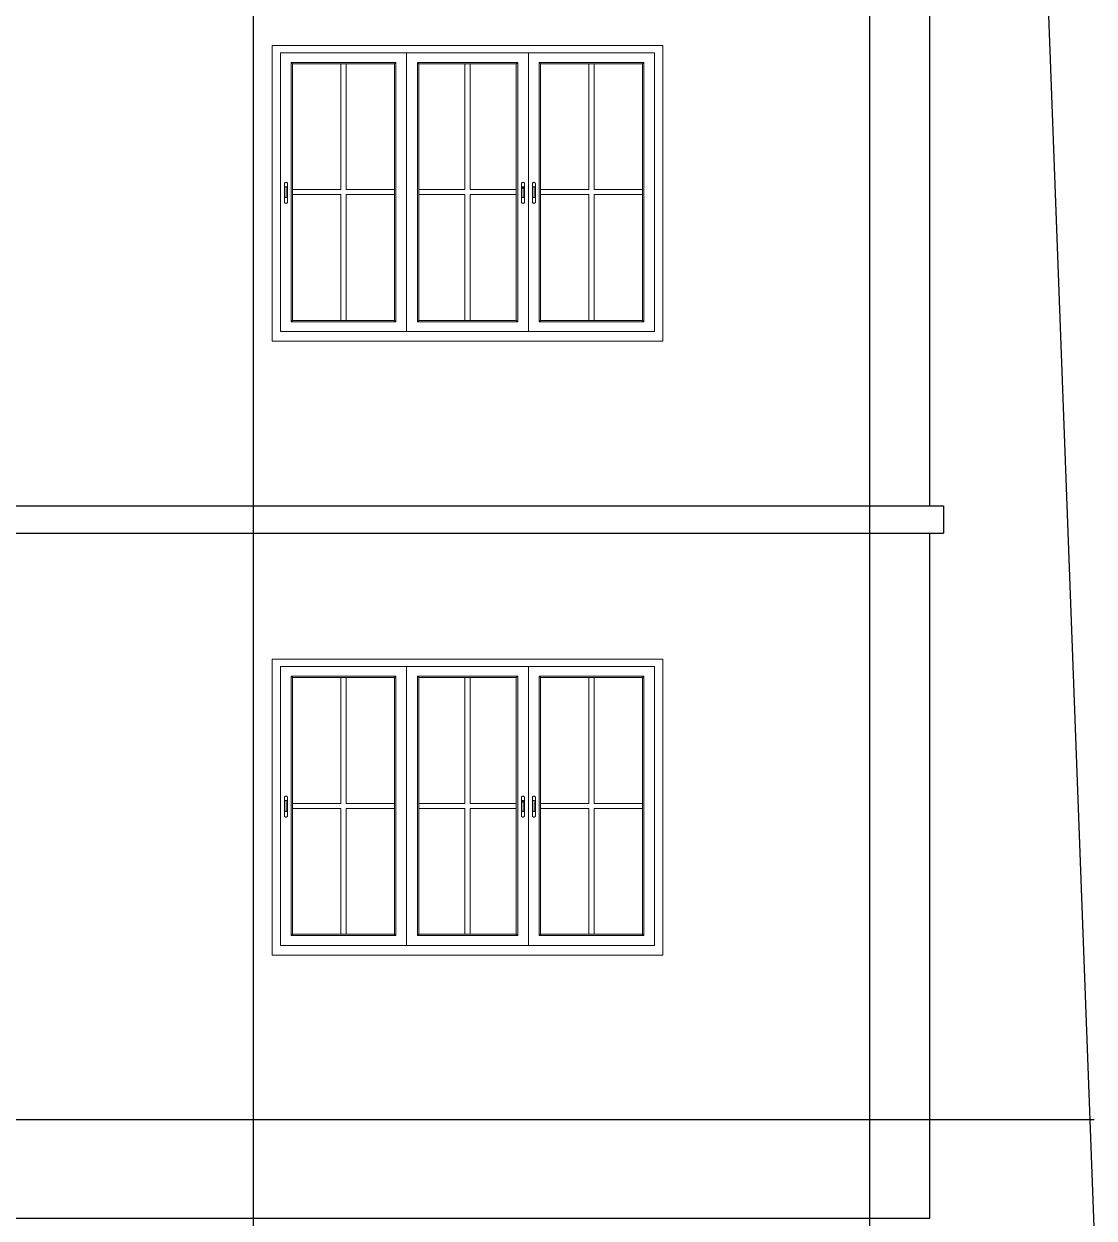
# Model space of a CAD drawing. Header units: inches. Extents: x -5000150 to -4996975, y -3262045 to -3259800.
# Drawn here: x -4998733.5 to -4998538.3, y -3261155.9 to -3260938 of the extents above; entities that cross this region are included whole.
import ezdxf

# ---------------------------------------------------------------- set-up
doc = ezdxf.new("R2010")
doc.units = ezdxf.units.IN
doc.header["$LTSCALE"] = 2
doc.header["$MEASUREMENT"] = 0
doc.layers.get('0').update_dxf_attribs({"linetype": 'CONTINUOUS'})
doc.layers.add('window', color=4, linetype='CONTINUOUS', lineweight=13)

msp = doc.modelspace()

# ---------------------------------------------------------------- linework, layer by layer
at = {"ltscale": 0.5}
for p, q in [((-4998568.28, -3261025.91), (-4998568.28, -3260918.91)), ((-4998900, -3261025.91), (-4998565.77, -3261025.91)), ((-4998565.77, -3261025.91), (-4998565.77, -3261030.91)), ((-4998900, -3261030.91), (-4998565.77, -3261030.91)), ((-4998568.28, -3261137.91), (-4998568.28, -3261030.91)), ((-4998912.31, -3261137.91), (-4998568.28, -3261137.91)), ((-4998568.28, -3261137.91), (-4998538.28, -3261137.91)), ((-4998568.28, -3261155.91), (-4998568.28, -3261137.91)), ((-4998912.31, -3261155.91), (-4998568.28, -3261155.91))]:
    msp.add_line(p, q, dxfattribs=at)
for p, direction in [((-4998691.63, -3260237.3), (0, 1)), ((-4998572.7, -3260237.3), (0.0373328, -0.9993029)), ((-4998579.19, -3260063.62), (0, 1))]:
    msp.add_xline(p, direction, dxfattribs=at)
at = {"layer": 'window'}
for p, q in [((-4998688.21, -3260995.91), (-4998688.21, -3260941.91)), ((-4998616.98, -3260941.91), (-4998688.21, -3260941.91)), ((-4998686.71, -3260994.14), (-4998686.71, -3260943.25)), ((-4998618.48, -3260943.25), (-4998686.71, -3260943.25)), ((-4998663.71, -3260943.25), (-4998663.71, -3260994.14)), ((-4998641.48, -3260943.25), (-4998641.48, -3260994.14)), ((-4998618.48, -3260943.25), (-4998618.48, -3260994.14)), ((-4998616.98, -3260995.91), (-4998616.98, -3260941.91)), ((-4998684.74, -3260992.34), (-4998684.74, -3260945.05)), ((-4998684.74, -3260945.05), (-4998665.67, -3260945.05)), ((-4998684.5, -3260945.27), (-4998684.74, -3260945.05)), ((-4998684.5, -3260992.11), (-4998684.5, -3260945.27)), ((-4998665.92, -3260945.27), (-4998684.5, -3260945.27)), ((-4998675.7, -3260945.27), (-4998675.7, -3260968.24)), ((-4998674.71, -3260945.27), (-4998674.71, -3260968.24)), ((-4998665.92, -3260945.27), (-4998665.67, -3260945.05)), ((-4998665.92, -3260945.27), (-4998665.92, -3260992.11)), ((-4998665.67, -3260945.05), (-4998665.67, -3260992.34)), ((-4998643.44, -3260945.05), (-4998661.74, -3260945.05)), ((-4998661.74, -3260945.05), (-4998661.74, -3260992.34)), ((-4998661.5, -3260945.27), (-4998661.74, -3260945.05)), ((-4998661.5, -3260945.27), (-4998661.5, -3260992.11)), ((-4998661.5, -3260945.27), (-4998643.69, -3260945.27)), ((-4998653.08, -3260945.27), (-4998653.08, -3260968.24)), ((-4998652.1, -3260945.27), (-4998652.1, -3260968.24)), ((-4998643.69, -3260945.27), (-4998643.44, -3260945.05)), ((-4998643.69, -3260992.11), (-4998643.69, -3260945.27)), ((-4998643.44, -3260992.34), (-4998643.44, -3260945.05)), ((-4998639.51, -3260992.34), (-4998639.51, -3260945.05)), ((-4998639.51, -3260945.05), (-4998620.44, -3260945.05)), ((-4998639.27, -3260945.27), (-4998639.51, -3260945.05)), ((-4998639.27, -3260992.11), (-4998639.27, -3260945.27)), ((-4998620.69, -3260945.27), (-4998639.27, -3260945.27)), ((-4998630.47, -3260945.27), (-4998630.47, -3260968.24)), ((-4998629.49, -3260945.27), (-4998629.49, -3260968.24)), ((-4998620.69, -3260945.27), (-4998620.44, -3260945.05)), ((-4998620.69, -3260945.27), (-4998620.69, -3260992.11)), ((-4998620.44, -3260945.05), (-4998620.44, -3260992.34)), ((-4998685.98, -3260967.09), (-4998685.97, -3260967.06)), ((-4998685.98, -3260967.12), (-4998685.97, -3260967.06)), ((-4998685.98, -3260967.12), (-4998685.98, -3260967.09)), ((-4998685.98, -3260970.52), (-4998685.98, -3260967.12)), ((-4998685.97, -3260967.06), (-4998685.95, -3260967.02)), ((-4998685.95, -3260967.02), (-4998685.93, -3260966.99)), ((-4998685.9, -3260966.97), (-4998685.93, -3260966.99)), ((-4998685.87, -3260966.95), (-4998685.9, -3260966.97)), ((-4998685.88, -3260967.8), (-4998685.89, -3260967.82)), ((-4998685.89, -3260967.82), (-4998685.89, -3260967.84)), ((-4998685.89, -3260967.84), (-4998685.89, -3260969.55)), ((-4998685.87, -3260967.78), (-4998685.88, -3260967.8)), ((-4998685.87, -3260966.95), (-4998685.83, -3260966.93)), ((-4998685.86, -3260967.76), (-4998685.87, -3260967.78)), ((-4998685.84, -3260967.74), (-4998685.86, -3260967.76)), ((-4998685.82, -3260967.72), (-4998685.84, -3260967.74)), ((-4998685.79, -3260966.91), (-4998685.83, -3260966.93)), ((-4998685.79, -3260967.71), (-4998685.82, -3260967.72)), ((-4998685.75, -3260966.91), (-4998685.79, -3260966.91)), ((-4998685.77, -3260967.7), (-4998685.79, -3260967.71)), ((-4998685.74, -3260967.7), (-4998685.77, -3260967.7)), ((-4998685.71, -3260966.9), (-4998685.75, -3260966.91)), ((-4998685.71, -3260967.69), (-4998685.74, -3260967.7)), ((-4998685.67, -3260966.91), (-4998685.71, -3260966.9)), ((-4998685.68, -3260967.7), (-4998685.71, -3260967.69)), ((-4998685.65, -3260967.7), (-4998685.68, -3260967.7)), ((-4998685.67, -3260966.91), (-4998685.63, -3260966.91)), ((-4998685.63, -3260967.71), (-4998685.65, -3260967.7)), ((-4998685.63, -3260966.91), (-4998685.59, -3260966.93)), ((-4998685.6, -3260967.72), (-4998685.63, -3260967.71)), ((-4998685.58, -3260967.74), (-4998685.6, -3260967.72)), ((-4998685.59, -3260966.93), (-4998685.55, -3260966.95)), ((-4998685.56, -3260967.76), (-4998685.58, -3260967.74)), ((-4998685.55, -3260967.78), (-4998685.56, -3260967.76)), ((-4998685.55, -3260966.95), (-4998685.52, -3260966.97)), ((-4998685.54, -3260967.8), (-4998685.55, -3260967.78)), ((-4998685.53, -3260967.82), (-4998685.54, -3260967.8)), ((-4998685.53, -3260967.84), (-4998685.53, -3260967.82)), ((-4998685.53, -3260969.55), (-4998685.53, -3260967.84)), ((-4998685.52, -3260966.97), (-4998685.49, -3260966.99)), ((-4998685.47, -3260967.02), (-4998685.49, -3260966.99)), ((-4998685.45, -3260967.06), (-4998685.47, -3260967.02)), ((-4998685.44, -3260967.09), (-4998685.45, -3260967.06)), ((-4998685.44, -3260967.09), (-4998685.44, -3260967.12)), ((-4998685.44, -3260967.12), (-4998685.44, -3260970.52)), ((-4998642.73, -3260967.06), (-4998642.74, -3260967.09)), ((-4998642.74, -3260967.09), (-4998642.74, -3260967.12)), ((-4998642.74, -3260967.12), (-4998642.74, -3260970.52)), ((-4998642.72, -3260967.02), (-4998642.73, -3260967.06)), ((-4998642.69, -3260966.99), (-4998642.72, -3260967.02)), ((-4998642.67, -3260966.97), (-4998642.69, -3260966.99)), ((-4998642.63, -3260966.95), (-4998642.67, -3260966.97)), ((-4998642.66, -3260967.84), (-4998642.65, -3260967.82)), ((-4998642.66, -3260968.09), (-4998642.66, -3260967.84)), ((-4998642.65, -3260967.8), (-4998642.64, -3260967.78)), ((-4998642.65, -3260967.82), (-4998642.65, -3260967.8)), ((-4998642.64, -3260967.78), (-4998642.62, -3260967.76)), ((-4998642.6, -3260966.93), (-4998642.63, -3260966.95)), ((-4998642.62, -3260967.76), (-4998642.6, -3260967.74)), ((-4998642.56, -3260966.91), (-4998642.6, -3260966.93)), ((-4998642.6, -3260967.74), (-4998642.58, -3260967.72)), ((-4998642.58, -3260967.72), (-4998642.56, -3260967.71)), ((-4998642.52, -3260966.91), (-4998642.56, -3260966.91)), ((-4998642.56, -3260967.71), (-4998642.53, -3260967.7)), ((-4998642.56, -3260967.96), (-4998642.53, -3260967.95)), ((-4998642.53, -3260967.7), (-4998642.5, -3260967.7)), ((-4998642.53, -3260967.95), (-4998642.5, -3260967.94)), ((-4998642.47, -3260966.9), (-4998642.52, -3260966.91)), ((-4998642.5, -3260967.7), (-4998642.47, -3260967.69)), ((-4998642.5, -3260967.94), (-4998642.47, -3260967.94)), ((-4998642.43, -3260966.91), (-4998642.47, -3260966.9)), ((-4998642.47, -3260967.69), (-4998642.45, -3260967.7)), ((-4998642.47, -3260967.94), (-4998642.45, -3260967.94)), ((-4998642.45, -3260967.7), (-4998642.42, -3260967.7)), ((-4998642.45, -3260967.94), (-4998642.42, -3260967.95)), ((-4998642.39, -3260966.91), (-4998642.43, -3260966.91)), ((-4998642.42, -3260967.7), (-4998642.39, -3260967.71)), ((-4998642.42, -3260967.95), (-4998642.39, -3260967.96)), ((-4998642.35, -3260966.93), (-4998642.39, -3260966.91)), ((-4998642.39, -3260967.71), (-4998642.37, -3260967.72)), ((-4998642.37, -3260967.72), (-4998642.35, -3260967.74)), ((-4998642.32, -3260966.95), (-4998642.35, -3260966.93)), ((-4998642.35, -3260967.74), (-4998642.33, -3260967.76)), ((-4998642.33, -3260967.76), (-4998642.31, -3260967.78)), ((-4998642.28, -3260966.97), (-4998642.32, -3260966.95)), ((-4998642.31, -3260967.78), (-4998642.3, -3260967.8)), ((-4998642.3, -3260967.8), (-4998642.3, -3260967.82)), ((-4998642.3, -3260967.82), (-4998642.29, -3260967.84)), ((-4998642.29, -3260969.55), (-4998642.29, -3260967.84)), ((-4998642.26, -3260966.99), (-4998642.28, -3260966.97)), ((-4998642.23, -3260967.02), (-4998642.26, -3260966.99)), ((-4998642.22, -3260967.06), (-4998642.23, -3260967.02)), ((-4998642.21, -3260967.09), (-4998642.22, -3260967.06)), ((-4998642.2, -3260967.12), (-4998642.22, -3260967.06)), ((-4998642.2, -3260967.12), (-4998642.21, -3260967.09)), ((-4998642.2, -3260970.52), (-4998642.2, -3260967.12)), ((-4998640.75, -3260967.09), (-4998640.74, -3260967.06)), ((-4998640.75, -3260967.12), (-4998640.74, -3260967.06)), ((-4998640.75, -3260967.12), (-4998640.75, -3260967.09)), ((-4998640.75, -3260970.52), (-4998640.75, -3260967.12)), ((-4998640.74, -3260967.06), (-4998640.72, -3260967.02)), ((-4998640.72, -3260967.02), (-4998640.7, -3260966.99)), ((-4998640.67, -3260966.97), (-4998640.7, -3260966.99)), ((-4998640.64, -3260966.95), (-4998640.67, -3260966.97)), ((-4998640.65, -3260967.78), (-4998640.66, -3260967.8)), ((-4998640.66, -3260967.8), (-4998640.66, -3260967.82)), ((-4998640.66, -3260967.82), (-4998640.66, -3260967.84)), ((-4998640.66, -3260967.84), (-4998640.66, -3260969.55)), ((-4998640.63, -3260967.76), (-4998640.65, -3260967.78)), ((-4998640.64, -3260966.95), (-4998640.61, -3260966.93)), ((-4998640.61, -3260967.74), (-4998640.63, -3260967.76)), ((-4998640.57, -3260966.91), (-4998640.61, -3260966.93)), ((-4998640.59, -3260967.72), (-4998640.61, -3260967.74)), ((-4998640.57, -3260967.71), (-4998640.59, -3260967.72)), ((-4998640.53, -3260966.91), (-4998640.57, -3260966.91)), ((-4998640.54, -3260967.7), (-4998640.57, -3260967.71)), ((-4998640.51, -3260967.7), (-4998640.54, -3260967.7)), ((-4998640.48, -3260966.9), (-4998640.53, -3260966.91)), ((-4998640.48, -3260967.69), (-4998640.51, -3260967.7)), ((-4998640.44, -3260966.91), (-4998640.48, -3260966.9)), ((-4998640.45, -3260967.7), (-4998640.48, -3260967.69)), ((-4998640.43, -3260967.7), (-4998640.45, -3260967.7)), ((-4998640.44, -3260966.91), (-4998640.4, -3260966.91)), ((-4998640.4, -3260967.71), (-4998640.43, -3260967.7)), ((-4998640.4, -3260966.91), (-4998640.36, -3260966.93)), ((-4998640.38, -3260967.72), (-4998640.4, -3260967.71)), ((-4998640.36, -3260967.74), (-4998640.38, -3260967.72)), ((-4998640.36, -3260966.93), (-4998640.32, -3260966.95)), ((-4998640.34, -3260967.76), (-4998640.36, -3260967.74)), ((-4998640.32, -3260967.78), (-4998640.34, -3260967.76)), ((-4998640.32, -3260966.95), (-4998640.29, -3260966.97)), ((-4998640.31, -3260967.8), (-4998640.32, -3260967.78)), ((-4998640.3, -3260967.82), (-4998640.31, -3260967.8)), ((-4998640.3, -3260967.84), (-4998640.3, -3260967.82)), ((-4998640.3, -3260969.55), (-4998640.3, -3260967.84)), ((-4998640.29, -3260966.97), (-4998640.26, -3260966.99)), ((-4998640.24, -3260967.02), (-4998640.26, -3260966.99)), ((-4998640.23, -3260967.06), (-4998640.24, -3260967.02)), ((-4998640.22, -3260967.09), (-4998640.23, -3260967.06)), ((-4998640.22, -3260967.09), (-4998640.21, -3260967.12)), ((-4998640.21, -3260967.12), (-4998640.21, -3260970.52)), ((-4998685.89, -3260969.57), (-4998685.89, -3260969.55)), ((-4998685.88, -3260969.6), (-4998685.89, -3260969.57)), ((-4998685.87, -3260969.62), (-4998685.88, -3260969.6)), ((-4998685.86, -3260969.64), (-4998685.87, -3260969.62)), ((-4998685.84, -3260969.65), (-4998685.86, -3260969.64)), ((-4998685.82, -3260969.67), (-4998685.84, -3260969.65)), ((-4998685.79, -3260969.68), (-4998685.82, -3260969.67)), ((-4998685.77, -3260969.69), (-4998685.79, -3260969.68)), ((-4998685.74, -3260969.7), (-4998685.77, -3260969.69)), ((-4998685.71, -3260969.7), (-4998685.74, -3260969.7)), ((-4998685.68, -3260969.7), (-4998685.71, -3260969.7)), ((-4998685.65, -3260969.69), (-4998685.68, -3260969.7)), ((-4998685.63, -3260969.68), (-4998685.65, -3260969.69)), ((-4998685.6, -3260969.67), (-4998685.63, -3260969.68)), ((-4998685.58, -3260969.65), (-4998685.6, -3260969.67)), ((-4998685.56, -3260969.64), (-4998685.58, -3260969.65)), ((-4998685.55, -3260969.62), (-4998685.56, -3260969.64)), ((-4998685.54, -3260969.6), (-4998685.55, -3260969.62)), ((-4998685.53, -3260969.57), (-4998685.54, -3260969.6)), ((-4998685.53, -3260969.55), (-4998685.53, -3260969.57)), ((-4998684.5, -3260968.24), (-4998675.7, -3260968.24)), ((-4998684.5, -3260969.14), (-4998675.7, -3260969.14)), ((-4998675.7, -3260969.14), (-4998675.7, -3260992.11)), ((-4998674.71, -3260968.24), (-4998665.92, -3260968.24)), ((-4998674.71, -3260969.14), (-4998665.92, -3260969.14)), ((-4998674.71, -3260969.14), (-4998674.71, -3260992.11)), ((-4998653.08, -3260968.24), (-4998661.5, -3260968.24)), ((-4998653.08, -3260969.14), (-4998661.5, -3260969.14)), ((-4998653.08, -3260969.14), (-4998653.08, -3260992.11)), ((-4998643.69, -3260968.24), (-4998652.1, -3260968.24)), ((-4998652.1, -3260969.14), (-4998652.1, -3260992.11)), ((-4998643.69, -3260969.14), (-4998652.1, -3260969.14)), ((-4998642.66, -3260968.09), (-4998642.65, -3260968.07)), ((-4998642.66, -3260969.55), (-4998642.66, -3260968.09)), ((-4998642.66, -3260969.55), (-4998642.65, -3260969.57)), ((-4998642.65, -3260968.05), (-4998642.64, -3260968.02)), ((-4998642.65, -3260968.07), (-4998642.65, -3260968.05)), ((-4998642.65, -3260969.57), (-4998642.65, -3260969.6)), ((-4998642.65, -3260969.6), (-4998642.64, -3260969.62)), ((-4998642.64, -3260968.02), (-4998642.62, -3260968)), ((-4998642.64, -3260969.62), (-4998642.62, -3260969.64)), ((-4998642.62, -3260968), (-4998642.6, -3260967.99)), ((-4998642.62, -3260969.64), (-4998642.6, -3260969.65)), ((-4998642.6, -3260967.99), (-4998642.58, -3260967.97)), ((-4998642.6, -3260969.65), (-4998642.58, -3260969.67)), ((-4998642.58, -3260967.97), (-4998642.56, -3260967.96)), ((-4998642.58, -3260969.67), (-4998642.56, -3260969.68)), ((-4998642.56, -3260969.68), (-4998642.53, -3260969.69)), ((-4998642.53, -3260969.69), (-4998642.5, -3260969.7)), ((-4998642.5, -3260969.7), (-4998642.47, -3260969.7)), ((-4998642.47, -3260969.7), (-4998642.45, -3260969.7)), ((-4998642.45, -3260969.7), (-4998642.42, -3260969.69)), ((-4998642.42, -3260969.69), (-4998642.39, -3260969.68)), ((-4998642.39, -3260967.96), (-4998642.37, -3260967.97)), ((-4998642.39, -3260969.68), (-4998642.37, -3260969.67)), ((-4998642.37, -3260967.97), (-4998642.35, -3260967.99)), ((-4998642.37, -3260969.67), (-4998642.35, -3260969.65)), ((-4998642.35, -3260967.99), (-4998642.33, -3260968)), ((-4998642.35, -3260969.65), (-4998642.33, -3260969.64)), ((-4998642.33, -3260968), (-4998642.31, -3260968.02)), ((-4998642.33, -3260969.64), (-4998642.31, -3260969.62)), ((-4998642.31, -3260968.02), (-4998642.3, -3260968.05)), ((-4998642.31, -3260969.62), (-4998642.3, -3260969.6)), ((-4998642.3, -3260968.05), (-4998642.3, -3260968.07)), ((-4998642.3, -3260968.07), (-4998642.29, -3260968.09)), ((-4998642.3, -3260969.57), (-4998642.29, -3260969.55)), ((-4998642.3, -3260969.6), (-4998642.3, -3260969.57)), ((-4998640.66, -3260969.57), (-4998640.66, -3260969.55)), ((-4998640.66, -3260969.6), (-4998640.66, -3260969.57)), ((-4998640.65, -3260969.62), (-4998640.66, -3260969.6)), ((-4998640.63, -3260969.64), (-4998640.65, -3260969.62)), ((-4998640.61, -3260969.65), (-4998640.63, -3260969.64)), ((-4998640.59, -3260969.67), (-4998640.61, -3260969.65)), ((-4998640.57, -3260969.68), (-4998640.59, -3260969.67)), ((-4998640.54, -3260969.69), (-4998640.57, -3260969.68)), ((-4998640.51, -3260969.7), (-4998640.54, -3260969.69)), ((-4998640.48, -3260969.7), (-4998640.51, -3260969.7)), ((-4998640.45, -3260969.7), (-4998640.48, -3260969.7)), ((-4998640.43, -3260969.69), (-4998640.45, -3260969.7)), ((-4998640.4, -3260969.68), (-4998640.43, -3260969.69)), ((-4998640.38, -3260969.67), (-4998640.4, -3260969.68)), ((-4998640.36, -3260969.65), (-4998640.38, -3260969.67)), ((-4998640.34, -3260969.64), (-4998640.36, -3260969.65)), ((-4998640.32, -3260969.62), (-4998640.34, -3260969.64)), ((-4998640.31, -3260969.6), (-4998640.32, -3260969.62)), ((-4998640.3, -3260969.57), (-4998640.31, -3260969.6)), ((-4998640.3, -3260969.55), (-4998640.3, -3260969.57)), ((-4998639.27, -3260968.24), (-4998630.47, -3260968.24)), ((-4998639.27, -3260969.14), (-4998630.47, -3260969.14)), ((-4998630.47, -3260969.14), (-4998630.47, -3260992.11)), ((-4998629.49, -3260968.24), (-4998620.69, -3260968.24)), ((-4998629.49, -3260969.14), (-4998620.69, -3260969.14)), ((-4998629.49, -3260969.14), (-4998629.49, -3260992.11)), ((-4998685.98, -3260970.55), (-4998685.98, -3260970.52)), ((-4998685.97, -3260970.58), (-4998685.98, -3260970.55)), ((-4998685.97, -3260970.58), (-4998685.95, -3260970.62)), ((-4998685.95, -3260970.62), (-4998685.93, -3260970.65)), ((-4998685.93, -3260970.65), (-4998685.9, -3260970.67)), ((-4998685.87, -3260970.69), (-4998685.9, -3260970.67)), ((-4998685.83, -3260970.71), (-4998685.87, -3260970.69)), ((-4998685.83, -3260970.71), (-4998685.79, -3260970.73)), ((-4998685.75, -3260970.73), (-4998685.79, -3260970.73)), ((-4998685.71, -3260970.74), (-4998685.75, -3260970.73)), ((-4998685.71, -3260970.74), (-4998685.67, -3260970.73)), ((-4998685.67, -3260970.73), (-4998685.63, -3260970.73)), ((-4998685.59, -3260970.71), (-4998685.63, -3260970.73)), ((-4998685.55, -3260970.69), (-4998685.59, -3260970.71)), ((-4998685.55, -3260970.69), (-4998685.52, -3260970.67)), ((-4998685.52, -3260970.67), (-4998685.49, -3260970.65)), ((-4998685.49, -3260970.65), (-4998685.47, -3260970.62)), ((-4998685.45, -3260970.58), (-4998685.47, -3260970.62)), ((-4998685.44, -3260970.52), (-4998685.45, -3260970.58)), ((-4998685.44, -3260970.55), (-4998685.45, -3260970.58)), ((-4998685.44, -3260970.55), (-4998685.44, -3260970.52)), ((-4998642.74, -3260970.55), (-4998642.74, -3260970.52)), ((-4998642.74, -3260970.52), (-4998642.73, -3260970.58)), ((-4998642.74, -3260970.55), (-4998642.73, -3260970.58)), ((-4998642.73, -3260970.58), (-4998642.72, -3260970.62)), ((-4998642.72, -3260970.62), (-4998642.69, -3260970.65)), ((-4998642.69, -3260970.65), (-4998642.67, -3260970.67)), ((-4998642.67, -3260970.67), (-4998642.63, -3260970.69)), ((-4998642.63, -3260970.69), (-4998642.6, -3260970.71)), ((-4998642.6, -3260970.71), (-4998642.56, -3260970.73)), ((-4998642.56, -3260970.73), (-4998642.52, -3260970.73)), ((-4998642.52, -3260970.73), (-4998642.47, -3260970.74)), ((-4998642.47, -3260970.74), (-4998642.43, -3260970.73)), ((-4998642.43, -3260970.73), (-4998642.39, -3260970.73)), ((-4998642.39, -3260970.73), (-4998642.35, -3260970.71)), ((-4998642.35, -3260970.71), (-4998642.32, -3260970.69)), ((-4998642.32, -3260970.69), (-4998642.28, -3260970.67)), ((-4998642.28, -3260970.67), (-4998642.26, -3260970.65)), ((-4998642.26, -3260970.65), (-4998642.23, -3260970.62)), ((-4998642.23, -3260970.62), (-4998642.22, -3260970.58)), ((-4998642.22, -3260970.58), (-4998642.21, -3260970.55)), ((-4998642.21, -3260970.55), (-4998642.2, -3260970.52)), ((-4998640.75, -3260970.55), (-4998640.75, -3260970.52)), ((-4998640.74, -3260970.58), (-4998640.75, -3260970.55)), ((-4998640.74, -3260970.58), (-4998640.72, -3260970.62)), ((-4998640.72, -3260970.62), (-4998640.7, -3260970.65)), ((-4998640.7, -3260970.65), (-4998640.67, -3260970.67)), ((-4998640.64, -3260970.69), (-4998640.67, -3260970.67)), ((-4998640.61, -3260970.71), (-4998640.64, -3260970.69)), ((-4998640.61, -3260970.71), (-4998640.57, -3260970.73)), ((-4998640.53, -3260970.73), (-4998640.57, -3260970.73)), ((-4998640.48, -3260970.74), (-4998640.53, -3260970.73)), ((-4998640.48, -3260970.74), (-4998640.44, -3260970.73)), ((-4998640.44, -3260970.73), (-4998640.4, -3260970.73)), ((-4998640.36, -3260970.71), (-4998640.4, -3260970.73)), ((-4998640.32, -3260970.69), (-4998640.36, -3260970.71)), ((-4998640.32, -3260970.69), (-4998640.29, -3260970.67)), ((-4998640.29, -3260970.67), (-4998640.26, -3260970.65)), ((-4998640.26, -3260970.65), (-4998640.24, -3260970.62)), ((-4998640.23, -3260970.58), (-4998640.24, -3260970.62)), ((-4998640.21, -3260970.52), (-4998640.23, -3260970.58)), ((-4998640.22, -3260970.55), (-4998640.23, -3260970.58)), ((-4998640.22, -3260970.55), (-4998640.21, -3260970.52)), ((-4998684.74, -3260992.34), (-4998684.5, -3260992.11)), ((-4998665.67, -3260992.34), (-4998684.74, -3260992.34)), ((-4998665.92, -3260992.11), (-4998684.5, -3260992.11)), ((-4998665.92, -3260992.11), (-4998665.67, -3260992.34)), ((-4998661.5, -3260992.11), (-4998661.74, -3260992.34)), ((-4998661.74, -3260992.34), (-4998643.44, -3260992.34)), ((-4998661.5, -3260992.11), (-4998643.69, -3260992.11)), ((-4998643.44, -3260992.34), (-4998643.69, -3260992.11)), ((-4998639.51, -3260992.34), (-4998639.27, -3260992.11)), ((-4998620.44, -3260992.34), (-4998639.51, -3260992.34)), ((-4998620.69, -3260992.11), (-4998639.27, -3260992.11)), ((-4998620.69, -3260992.11), (-4998620.44, -3260992.34)), ((-4998616.98, -3260995.91), (-4998688.21, -3260995.91)), ((-4998686.71, -3260994.14), (-4998663.71, -3260994.14)), ((-4998641.48, -3260994.14), (-4998663.71, -3260994.14)), ((-4998641.48, -3260994.14), (-4998618.48, -3260994.14)), ((-4998688.21, -3261107.91), (-4998688.21, -3261053.91)), ((-4998616.98, -3261053.91), (-4998688.21, -3261053.91)), ((-4998616.98, -3261107.91), (-4998616.98, -3261053.91)), ((-4998686.71, -3261106.14), (-4998686.71, -3261055.25)), ((-4998618.48, -3261055.25), (-4998686.71, -3261055.25)), ((-4998684.74, -3261104.34), (-4998684.74, -3261057.05)), ((-4998684.74, -3261057.05), (-4998665.67, -3261057.05)), ((-4998684.5, -3261057.27), (-4998684.74, -3261057.05)), ((-4998684.5, -3261104.11), (-4998684.5, -3261057.27)), ((-4998665.92, -3261057.27), (-4998684.5, -3261057.27)), ((-4998675.7, -3261057.27), (-4998675.7, -3261080.24)), ((-4998674.71, -3261057.27), (-4998674.71, -3261080.24)), ((-4998665.92, -3261057.27), (-4998665.67, -3261057.05)), ((-4998665.92, -3261057.27), (-4998665.92, -3261104.11)), ((-4998665.67, -3261057.05), (-4998665.67, -3261104.34)), ((-4998663.71, -3261055.25), (-4998663.71, -3261106.14)), ((-4998643.44, -3261057.05), (-4998661.74, -3261057.05)), ((-4998661.74, -3261057.05), (-4998661.74, -3261104.34)), ((-4998661.5, -3261057.27), (-4998661.74, -3261057.05)), ((-4998661.5, -3261057.27), (-4998661.5, -3261104.11)), ((-4998661.5, -3261057.27), (-4998643.69, -3261057.27)), ((-4998653.08, -3261057.27), (-4998653.08, -3261080.24)), ((-4998652.1, -3261057.27), (-4998652.1, -3261080.24)), ((-4998643.69, -3261057.27), (-4998643.44, -3261057.05)), ((-4998643.69, -3261104.11), (-4998643.69, -3261057.27)), ((-4998643.44, -3261104.34), (-4998643.44, -3261057.05)), ((-4998641.48, -3261055.25), (-4998641.48, -3261106.14)), ((-4998639.51, -3261104.34), (-4998639.51, -3261057.05)), ((-4998639.51, -3261057.05), (-4998620.44, -3261057.05)), ((-4998639.27, -3261057.27), (-4998639.51, -3261057.05)), ((-4998639.27, -3261104.11), (-4998639.27, -3261057.27)), ((-4998620.69, -3261057.27), (-4998639.27, -3261057.27)), ((-4998630.47, -3261057.27), (-4998630.47, -3261080.24)), ((-4998629.49, -3261057.27), (-4998629.49, -3261080.24)), ((-4998620.69, -3261057.27), (-4998620.44, -3261057.05)), ((-4998620.69, -3261057.27), (-4998620.69, -3261104.11)), ((-4998620.44, -3261057.05), (-4998620.44, -3261104.34)), ((-4998618.48, -3261055.25), (-4998618.48, -3261106.14)), ((-4998685.98, -3261079.09), (-4998685.97, -3261079.06)), ((-4998685.98, -3261079.12), (-4998685.97, -3261079.06)), ((-4998685.98, -3261079.12), (-4998685.98, -3261079.09)), ((-4998685.97, -3261079.06), (-4998685.95, -3261079.02)), ((-4998685.95, -3261079.02), (-4998685.93, -3261078.99)), ((-4998685.9, -3261078.97), (-4998685.93, -3261078.99)), ((-4998685.87, -3261078.95), (-4998685.9, -3261078.97)), ((-4998685.87, -3261078.95), (-4998685.83, -3261078.93)), ((-4998685.79, -3261078.91), (-4998685.83, -3261078.93)), ((-4998685.75, -3261078.91), (-4998685.79, -3261078.91)), ((-4998685.71, -3261078.9), (-4998685.75, -3261078.91)), ((-4998685.67, -3261078.91), (-4998685.71, -3261078.9)), ((-4998685.67, -3261078.91), (-4998685.63, -3261078.91)), ((-4998685.63, -3261078.91), (-4998685.59, -3261078.93)), ((-4998685.59, -3261078.93), (-4998685.55, -3261078.95)), ((-4998685.55, -3261078.95), (-4998685.52, -3261078.97)), ((-4998685.52, -3261078.97), (-4998685.49, -3261078.99)), ((-4998685.47, -3261079.02), (-4998685.49, -3261078.99)), ((-4998685.45, -3261079.06), (-4998685.47, -3261079.02)), ((-4998685.44, -3261079.09), (-4998685.45, -3261079.06)), ((-4998685.44, -3261079.09), (-4998685.44, -3261079.12)), ((-4998642.73, -3261079.06), (-4998642.74, -3261079.09)), ((-4998642.74, -3261079.09), (-4998642.74, -3261079.12)), ((-4998642.72, -3261079.02), (-4998642.73, -3261079.06)), ((-4998642.69, -3261078.99), (-4998642.72, -3261079.02)), ((-4998642.67, -3261078.97), (-4998642.69, -3261078.99)), ((-4998642.63, -3261078.95), (-4998642.67, -3261078.97)), ((-4998642.6, -3261078.93), (-4998642.63, -3261078.95)), ((-4998642.56, -3261078.91), (-4998642.6, -3261078.93)), ((-4998642.52, -3261078.91), (-4998642.56, -3261078.91)), ((-4998642.47, -3261078.9), (-4998642.52, -3261078.91)), ((-4998642.43, -3261078.91), (-4998642.47, -3261078.9)), ((-4998642.39, -3261078.91), (-4998642.43, -3261078.91)), ((-4998642.35, -3261078.93), (-4998642.39, -3261078.91)), ((-4998642.32, -3261078.95), (-4998642.35, -3261078.93)), ((-4998642.28, -3261078.97), (-4998642.32, -3261078.95)), ((-4998642.26, -3261078.99), (-4998642.28, -3261078.97)), ((-4998642.23, -3261079.02), (-4998642.26, -3261078.99)), ((-4998642.22, -3261079.06), (-4998642.23, -3261079.02)), ((-4998642.21, -3261079.09), (-4998642.22, -3261079.06)), ((-4998642.2, -3261079.12), (-4998642.22, -3261079.06)), ((-4998642.2, -3261079.12), (-4998642.21, -3261079.09)), ((-4998640.75, -3261079.09), (-4998640.74, -3261079.06)), ((-4998640.75, -3261079.12), (-4998640.74, -3261079.06)), ((-4998640.75, -3261079.12), (-4998640.75, -3261079.09)), ((-4998640.74, -3261079.06), (-4998640.72, -3261079.02)), ((-4998640.72, -3261079.02), (-4998640.7, -3261078.99)), ((-4998640.67, -3261078.97), (-4998640.7, -3261078.99)), ((-4998640.64, -3261078.95), (-4998640.67, -3261078.97)), ((-4998640.64, -3261078.95), (-4998640.61, -3261078.93)), ((-4998640.57, -3261078.91), (-4998640.61, -3261078.93)), ((-4998640.53, -3261078.91), (-4998640.57, -3261078.91)), ((-4998640.48, -3261078.9), (-4998640.53, -3261078.91)), ((-4998640.44, -3261078.91), (-4998640.48, -3261078.9)), ((-4998640.44, -3261078.91), (-4998640.4, -3261078.91)), ((-4998640.4, -3261078.91), (-4998640.36, -3261078.93)), ((-4998640.36, -3261078.93), (-4998640.32, -3261078.95)), ((-4998640.32, -3261078.95), (-4998640.29, -3261078.97)), ((-4998640.29, -3261078.97), (-4998640.26, -3261078.99)), ((-4998640.24, -3261079.02), (-4998640.26, -3261078.99)), ((-4998640.23, -3261079.06), (-4998640.24, -3261079.02)), ((-4998640.22, -3261079.09), (-4998640.23, -3261079.06)), ((-4998640.22, -3261079.09), (-4998640.21, -3261079.12)), ((-4998685.98, -3261082.52), (-4998685.98, -3261079.12)), ((-4998685.88, -3261079.8), (-4998685.89, -3261079.82)), ((-4998685.89, -3261079.82), (-4998685.89, -3261079.84)), ((-4998685.89, -3261079.84), (-4998685.89, -3261081.55)), ((-4998685.87, -3261079.78), (-4998685.88, -3261079.8)), ((-4998685.86, -3261079.76), (-4998685.87, -3261079.78)), ((-4998685.84, -3261079.74), (-4998685.86, -3261079.76)), ((-4998685.82, -3261079.72), (-4998685.84, -3261079.74)), ((-4998685.79, -3261079.71), (-4998685.82, -3261079.72)), ((-4998685.77, -3261079.7), (-4998685.79, -3261079.71)), ((-4998685.74, -3261079.7), (-4998685.77, -3261079.7)), ((-4998685.71, -3261079.69), (-4998685.74, -3261079.7)), ((-4998685.68, -3261079.7), (-4998685.71, -3261079.69)), ((-4998685.65, -3261079.7), (-4998685.68, -3261079.7)), ((-4998685.63, -3261079.71), (-4998685.65, -3261079.7)), ((-4998685.6, -3261079.72), (-4998685.63, -3261079.71)), ((-4998685.58, -3261079.74), (-4998685.6, -3261079.72)), ((-4998685.56, -3261079.76), (-4998685.58, -3261079.74)), ((-4998685.55, -3261079.78), (-4998685.56, -3261079.76)), ((-4998685.54, -3261079.8), (-4998685.55, -3261079.78)), ((-4998685.53, -3261079.82), (-4998685.54, -3261079.8)), ((-4998685.53, -3261079.84), (-4998685.53, -3261079.82)), ((-4998685.53, -3261081.55), (-4998685.53, -3261079.84)), ((-4998685.44, -3261079.12), (-4998685.44, -3261082.52)), ((-4998684.5, -3261080.24), (-4998675.7, -3261080.24)), ((-4998684.5, -3261081.14), (-4998675.7, -3261081.14)), ((-4998675.7, -3261081.14), (-4998675.7, -3261104.11)), ((-4998674.71, -3261080.24), (-4998665.92, -3261080.24)), ((-4998674.71, -3261081.14), (-4998665.92, -3261081.14)), ((-4998674.71, -3261081.14), (-4998674.71, -3261104.11)), ((-4998653.08, -3261080.24), (-4998661.5, -3261080.24)), ((-4998653.08, -3261081.14), (-4998661.5, -3261081.14)), ((-4998653.08, -3261081.14), (-4998653.08, -3261104.11)), ((-4998643.69, -3261080.24), (-4998652.1, -3261080.24)), ((-4998652.1, -3261081.14), (-4998652.1, -3261104.11)), ((-4998643.69, -3261081.14), (-4998652.1, -3261081.14)), ((-4998642.74, -3261079.12), (-4998642.74, -3261082.52)), ((-4998642.66, -3261079.84), (-4998642.65, -3261079.82)), ((-4998642.66, -3261080.09), (-4998642.66, -3261079.84)), ((-4998642.66, -3261080.09), (-4998642.65, -3261080.07)), ((-4998642.66, -3261081.55), (-4998642.66, -3261080.09)), ((-4998642.65, -3261079.8), (-4998642.64, -3261079.78)), ((-4998642.65, -3261079.82), (-4998642.65, -3261079.8)), ((-4998642.65, -3261080.05), (-4998642.64, -3261080.02)), ((-4998642.65, -3261080.07), (-4998642.65, -3261080.05)), ((-4998642.64, -3261079.78), (-4998642.62, -3261079.76)), ((-4998642.64, -3261080.02), (-4998642.62, -3261080)), ((-4998642.62, -3261079.76), (-4998642.6, -3261079.74)), ((-4998642.62, -3261080), (-4998642.6, -3261079.99)), ((-4998642.6, -3261079.74), (-4998642.58, -3261079.72)), ((-4998642.6, -3261079.99), (-4998642.58, -3261079.97)), ((-4998642.58, -3261079.72), (-4998642.56, -3261079.71)), ((-4998642.58, -3261079.97), (-4998642.56, -3261079.96)), ((-4998642.56, -3261079.71), (-4998642.53, -3261079.7)), ((-4998642.56, -3261079.96), (-4998642.53, -3261079.95)), ((-4998642.53, -3261079.7), (-4998642.5, -3261079.7)), ((-4998642.53, -3261079.95), (-4998642.5, -3261079.94)), ((-4998642.5, -3261079.7), (-4998642.47, -3261079.69)), ((-4998642.5, -3261079.94), (-4998642.47, -3261079.94)), ((-4998642.47, -3261079.69), (-4998642.45, -3261079.7)), ((-4998642.47, -3261079.94), (-4998642.45, -3261079.94)), ((-4998642.45, -3261079.7), (-4998642.42, -3261079.7)), ((-4998642.45, -3261079.94), (-4998642.42, -3261079.95)), ((-4998642.42, -3261079.7), (-4998642.39, -3261079.71)), ((-4998642.42, -3261079.95), (-4998642.39, -3261079.96)), ((-4998642.39, -3261079.71), (-4998642.37, -3261079.72)), ((-4998642.39, -3261079.96), (-4998642.37, -3261079.97)), ((-4998642.37, -3261079.72), (-4998642.35, -3261079.74)), ((-4998642.37, -3261079.97), (-4998642.35, -3261079.99)), ((-4998642.35, -3261079.74), (-4998642.33, -3261079.76)), ((-4998642.35, -3261079.99), (-4998642.33, -3261080)), ((-4998642.33, -3261079.76), (-4998642.31, -3261079.78)), ((-4998642.33, -3261080), (-4998642.31, -3261080.02)), ((-4998642.31, -3261079.78), (-4998642.3, -3261079.8)), ((-4998642.31, -3261080.02), (-4998642.3, -3261080.05)), ((-4998642.3, -3261079.8), (-4998642.3, -3261079.82)), ((-4998642.3, -3261079.82), (-4998642.29, -3261079.84)), ((-4998642.3, -3261080.05), (-4998642.3, -3261080.07)), ((-4998642.3, -3261080.07), (-4998642.29, -3261080.09)), ((-4998642.29, -3261081.55), (-4998642.29, -3261079.84)), ((-4998642.2, -3261082.52), (-4998642.2, -3261079.12)), ((-4998640.75, -3261082.52), (-4998640.75, -3261079.12)), ((-4998640.65, -3261079.78), (-4998640.66, -3261079.8)), ((-4998640.66, -3261079.8), (-4998640.66, -3261079.82)), ((-4998640.66, -3261079.82), (-4998640.66, -3261079.84)), ((-4998640.66, -3261079.84), (-4998640.66, -3261081.55)), ((-4998640.63, -3261079.76), (-4998640.65, -3261079.78)), ((-4998640.61, -3261079.74), (-4998640.63, -3261079.76)), ((-4998640.59, -3261079.72), (-4998640.61, -3261079.74)), ((-4998640.57, -3261079.71), (-4998640.59, -3261079.72)), ((-4998640.54, -3261079.7), (-4998640.57, -3261079.71)), ((-4998640.51, -3261079.7), (-4998640.54, -3261079.7)), ((-4998640.48, -3261079.69), (-4998640.51, -3261079.7)), ((-4998640.45, -3261079.7), (-4998640.48, -3261079.69)), ((-4998640.43, -3261079.7), (-4998640.45, -3261079.7)), ((-4998640.4, -3261079.71), (-4998640.43, -3261079.7)), ((-4998640.38, -3261079.72), (-4998640.4, -3261079.71)), ((-4998640.36, -3261079.74), (-4998640.38, -3261079.72)), ((-4998640.34, -3261079.76), (-4998640.36, -3261079.74)), ((-4998640.32, -3261079.78), (-4998640.34, -3261079.76)), ((-4998640.31, -3261079.8), (-4998640.32, -3261079.78)), ((-4998640.3, -3261079.82), (-4998640.31, -3261079.8)), ((-4998640.3, -3261079.84), (-4998640.3, -3261079.82)), ((-4998640.3, -3261081.55), (-4998640.3, -3261079.84)), ((-4998640.21, -3261079.12), (-4998640.21, -3261082.52)), ((-4998639.27, -3261080.24), (-4998630.47, -3261080.24)), ((-4998639.27, -3261081.14), (-4998630.47, -3261081.14)), ((-4998630.47, -3261081.14), (-4998630.47, -3261104.11)), ((-4998629.49, -3261080.24), (-4998620.69, -3261080.24)), ((-4998629.49, -3261081.14), (-4998620.69, -3261081.14)), ((-4998629.49, -3261081.14), (-4998629.49, -3261104.11)), ((-4998685.98, -3261082.55), (-4998685.98, -3261082.52)), ((-4998685.97, -3261082.58), (-4998685.98, -3261082.55)), ((-4998685.97, -3261082.58), (-4998685.95, -3261082.62)), ((-4998685.95, -3261082.62), (-4998685.93, -3261082.65)), ((-4998685.93, -3261082.65), (-4998685.9, -3261082.67)), ((-4998685.87, -3261082.69), (-4998685.9, -3261082.67)), ((-4998685.89, -3261081.57), (-4998685.89, -3261081.55)), ((-4998685.88, -3261081.6), (-4998685.89, -3261081.57)), ((-4998685.87, -3261081.62), (-4998685.88, -3261081.6)), ((-4998685.86, -3261081.64), (-4998685.87, -3261081.62)), ((-4998685.83, -3261082.71), (-4998685.87, -3261082.69)), ((-4998685.84, -3261081.65), (-4998685.86, -3261081.64)), ((-4998685.82, -3261081.67), (-4998685.84, -3261081.65)), ((-4998685.83, -3261082.71), (-4998685.79, -3261082.73)), ((-4998685.79, -3261081.68), (-4998685.82, -3261081.67)), ((-4998685.77, -3261081.69), (-4998685.79, -3261081.68)), ((-4998685.75, -3261082.73), (-4998685.79, -3261082.73)), ((-4998685.74, -3261081.7), (-4998685.77, -3261081.69)), ((-4998685.71, -3261082.74), (-4998685.75, -3261082.73)), ((-4998685.71, -3261081.7), (-4998685.74, -3261081.7)), ((-4998685.68, -3261081.7), (-4998685.71, -3261081.7)), ((-4998685.71, -3261082.74), (-4998685.67, -3261082.73)), ((-4998685.65, -3261081.69), (-4998685.68, -3261081.7)), ((-4998685.67, -3261082.73), (-4998685.63, -3261082.73)), ((-4998685.63, -3261081.68), (-4998685.65, -3261081.69)), ((-4998685.6, -3261081.67), (-4998685.63, -3261081.68)), ((-4998685.59, -3261082.71), (-4998685.63, -3261082.73)), ((-4998685.58, -3261081.65), (-4998685.6, -3261081.67)), ((-4998685.55, -3261082.69), (-4998685.59, -3261082.71)), ((-4998685.56, -3261081.64), (-4998685.58, -3261081.65)), ((-4998685.55, -3261081.62), (-4998685.56, -3261081.64)), ((-4998685.54, -3261081.6), (-4998685.55, -3261081.62)), ((-4998685.55, -3261082.69), (-4998685.52, -3261082.67)), ((-4998685.53, -3261081.57), (-4998685.54, -3261081.6)), ((-4998685.53, -3261081.55), (-4998685.53, -3261081.57)), ((-4998685.52, -3261082.67), (-4998685.49, -3261082.65)), ((-4998685.49, -3261082.65), (-4998685.47, -3261082.62)), ((-4998685.45, -3261082.58), (-4998685.47, -3261082.62)), ((-4998685.44, -3261082.52), (-4998685.45, -3261082.58)), ((-4998685.44, -3261082.55), (-4998685.45, -3261082.58)), ((-4998685.44, -3261082.55), (-4998685.44, -3261082.52)), ((-4998642.74, -3261082.55), (-4998642.74, -3261082.52)), ((-4998642.74, -3261082.52), (-4998642.73, -3261082.58)), ((-4998642.74, -3261082.55), (-4998642.73, -3261082.58)), ((-4998642.73, -3261082.58), (-4998642.72, -3261082.62)), ((-4998642.72, -3261082.62), (-4998642.69, -3261082.65)), ((-4998642.69, -3261082.65), (-4998642.67, -3261082.67)), ((-4998642.67, -3261082.67), (-4998642.63, -3261082.69)), ((-4998642.66, -3261081.55), (-4998642.65, -3261081.57)), ((-4998642.65, -3261081.57), (-4998642.65, -3261081.6)), ((-4998642.65, -3261081.6), (-4998642.64, -3261081.62)), ((-4998642.64, -3261081.62), (-4998642.62, -3261081.64)), ((-4998642.63, -3261082.69), (-4998642.6, -3261082.71)), ((-4998642.62, -3261081.64), (-4998642.6, -3261081.65)), ((-4998642.6, -3261081.65), (-4998642.58, -3261081.67)), ((-4998642.6, -3261082.71), (-4998642.56, -3261082.73)), ((-4998642.58, -3261081.67), (-4998642.56, -3261081.68)), ((-4998642.56, -3261081.68), (-4998642.53, -3261081.69)), ((-4998642.56, -3261082.73), (-4998642.52, -3261082.73)), ((-4998642.53, -3261081.69), (-4998642.5, -3261081.7)), ((-4998642.52, -3261082.73), (-4998642.47, -3261082.74)), ((-4998642.5, -3261081.7), (-4998642.47, -3261081.7)), ((-4998642.47, -3261081.7), (-4998642.45, -3261081.7)), ((-4998642.47, -3261082.74), (-4998642.43, -3261082.73)), ((-4998642.45, -3261081.7), (-4998642.42, -3261081.69)), ((-4998642.43, -3261082.73), (-4998642.39, -3261082.73)), ((-4998642.42, -3261081.69), (-4998642.39, -3261081.68)), ((-4998642.39, -3261081.68), (-4998642.37, -3261081.67)), ((-4998642.39, -3261082.73), (-4998642.35, -3261082.71)), ((-4998642.37, -3261081.67), (-4998642.35, -3261081.65)), ((-4998642.35, -3261081.65), (-4998642.33, -3261081.64)), ((-4998642.35, -3261082.71), (-4998642.32, -3261082.69)), ((-4998642.33, -3261081.64), (-4998642.31, -3261081.62)), ((-4998642.32, -3261082.69), (-4998642.28, -3261082.67)), ((-4998642.31, -3261081.62), (-4998642.3, -3261081.6)), ((-4998642.3, -3261081.57), (-4998642.29, -3261081.55)), ((-4998642.3, -3261081.6), (-4998642.3, -3261081.57)), ((-4998642.28, -3261082.67), (-4998642.26, -3261082.65)), ((-4998642.26, -3261082.65), (-4998642.23, -3261082.62)), ((-4998642.23, -3261082.62), (-4998642.22, -3261082.58)), ((-4998642.22, -3261082.58), (-4998642.21, -3261082.55)), ((-4998642.21, -3261082.55), (-4998642.2, -3261082.52)), ((-4998640.75, -3261082.55), (-4998640.75, -3261082.52)), ((-4998640.74, -3261082.58), (-4998640.75, -3261082.55)), ((-4998640.74, -3261082.58), (-4998640.72, -3261082.62)), ((-4998640.72, -3261082.62), (-4998640.7, -3261082.65)), ((-4998640.7, -3261082.65), (-4998640.67, -3261082.67)), ((-4998640.64, -3261082.69), (-4998640.67, -3261082.67)), ((-4998640.66, -3261081.57), (-4998640.66, -3261081.55)), ((-4998640.66, -3261081.6), (-4998640.66, -3261081.57)), ((-4998640.65, -3261081.62), (-4998640.66, -3261081.6)), ((-4998640.63, -3261081.64), (-4998640.65, -3261081.62)), ((-4998640.61, -3261082.71), (-4998640.64, -3261082.69)), ((-4998640.61, -3261081.65), (-4998640.63, -3261081.64)), ((-4998640.59, -3261081.67), (-4998640.61, -3261081.65)), ((-4998640.61, -3261082.71), (-4998640.57, -3261082.73)), ((-4998640.57, -3261081.68), (-4998640.59, -3261081.67)), ((-4998640.54, -3261081.69), (-4998640.57, -3261081.68)), ((-4998640.53, -3261082.73), (-4998640.57, -3261082.73)), ((-4998640.51, -3261081.7), (-4998640.54, -3261081.69)), ((-4998640.48, -3261082.74), (-4998640.53, -3261082.73)), ((-4998640.48, -3261081.7), (-4998640.51, -3261081.7)), ((-4998640.45, -3261081.7), (-4998640.48, -3261081.7)), ((-4998640.48, -3261082.74), (-4998640.44, -3261082.73)), ((-4998640.43, -3261081.69), (-4998640.45, -3261081.7)), ((-4998640.44, -3261082.73), (-4998640.4, -3261082.73)), ((-4998640.4, -3261081.68), (-4998640.43, -3261081.69)), ((-4998640.38, -3261081.67), (-4998640.4, -3261081.68)), ((-4998640.36, -3261082.71), (-4998640.4, -3261082.73)), ((-4998640.36, -3261081.65), (-4998640.38, -3261081.67)), ((-4998640.34, -3261081.64), (-4998640.36, -3261081.65)), ((-4998640.32, -3261082.69), (-4998640.36, -3261082.71)), ((-4998640.32, -3261081.62), (-4998640.34, -3261081.64)), ((-4998640.31, -3261081.6), (-4998640.32, -3261081.62)), ((-4998640.32, -3261082.69), (-4998640.29, -3261082.67)), ((-4998640.3, -3261081.57), (-4998640.31, -3261081.6)), ((-4998640.3, -3261081.55), (-4998640.3, -3261081.57)), ((-4998640.29, -3261082.67), (-4998640.26, -3261082.65)), ((-4998640.26, -3261082.65), (-4998640.24, -3261082.62)), ((-4998640.23, -3261082.58), (-4998640.24, -3261082.62)), ((-4998640.21, -3261082.52), (-4998640.23, -3261082.58)), ((-4998640.22, -3261082.55), (-4998640.23, -3261082.58)), ((-4998640.22, -3261082.55), (-4998640.21, -3261082.52)), ((-4998684.74, -3261104.34), (-4998684.5, -3261104.11)), ((-4998665.67, -3261104.34), (-4998684.74, -3261104.34)), ((-4998665.92, -3261104.11), (-4998684.5, -3261104.11)), ((-4998665.92, -3261104.11), (-4998665.67, -3261104.34)), ((-4998661.5, -3261104.11), (-4998661.74, -3261104.34)), ((-4998661.74, -3261104.34), (-4998643.44, -3261104.34)), ((-4998661.5, -3261104.11), (-4998643.69, -3261104.11)), ((-4998643.44, -3261104.34), (-4998643.69, -3261104.11)), ((-4998639.51, -3261104.34), (-4998639.27, -3261104.11)), ((-4998620.44, -3261104.34), (-4998639.51, -3261104.34)), ((-4998620.69, -3261104.11), (-4998639.27, -3261104.11)), ((-4998620.69, -3261104.11), (-4998620.44, -3261104.34)), ((-4998686.71, -3261106.14), (-4998663.71, -3261106.14)), ((-4998641.48, -3261106.14), (-4998663.71, -3261106.14)), ((-4998641.48, -3261106.14), (-4998618.48, -3261106.14)), ((-4998616.98, -3261107.91), (-4998688.21, -3261107.91))]:
    msp.add_line(p, q, dxfattribs=at)

doc.saveas('drawing.dxf')
